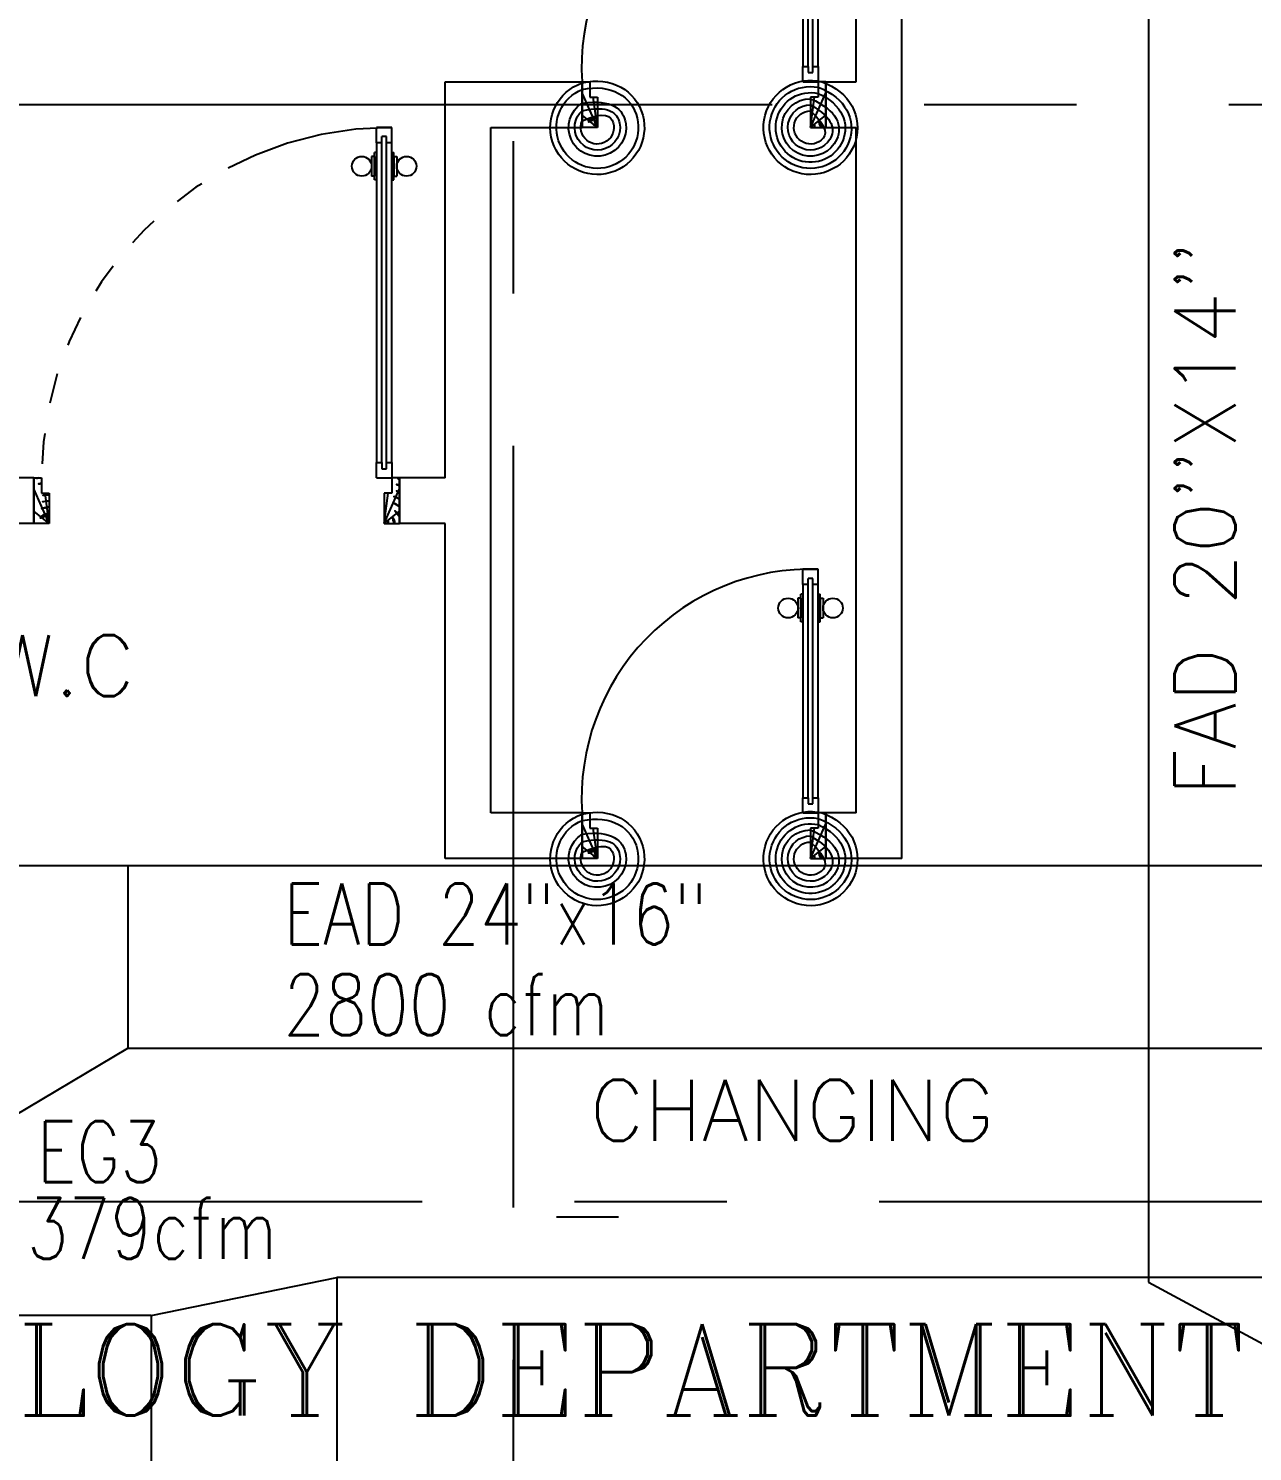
# Model space of a CAD drawing. Extents: x 417866230.2 to 417866327.8, y 43498045.5 to 43498135.4.
# Drawn here: x 417866251.004 to 417866255.023, y 43498110.301 to 43498114.972 of the extents above; entities that cross this region are included whole.
import ezdxf
from ezdxf.enums import TextEntityAlignment as Align

# ---------------------------------------------------------------- set-up
doc = ezdxf.new("R2010")
doc.units = 0
doc.header["$MEASUREMENT"] = 0
doc.linetypes.add('CENTERX2', pattern=[4, 2.5, -0.5, 0.5, -0.5])
doc.linetypes.add('HIDDEN', pattern=[0.375, 0.25, -0.125])
for name, color, linetype in [('AXES', 11, 'CENTERX2'), ('DOOR', 9, 'CONTINUOUS'), ('DUCT', 6, 'CONTINUOUS'), ('EXDUCT', 10, 'CONTINUOUS'), ('HAT', 12, 'CONTINUOUS'), ('RM-IND', 9, 'CONTINUOUS'), ('RM-NAME', 9, 'CONTINUOUS'), ('SCD', 2, 'CONTINUOUS'), ('WALL', 4, 'CONTINUOUS')]:
    doc.layers.add(name, color=color, linetype=linetype)
doc.styles.add('ROMANC', font='romanc', dxfattribs={"height": 0.1})
doc.styles.add('ROMANS', font='ROMANS.shx', dxfattribs={"width": 0.6})

# ---------------------------------------------------------------- blocks, each defined once
blk = doc.blocks.new('DOOR100')
at = {"layer": 'DOOR', "color": 7, "linetype": 'ByBlock'}
for p, q in [((-75.00000000011642, 1250), (-74.99999999959255, 1300.000000000029)), ((-75.00000000011642, 1300), (-25.00000000011642, 1300)), ((-25.00000000011642, 1300), (-75.00000000011642, 1300)), ((-58.00000000011642, 1250), (-58.00000000011642, 1270)), ((-42.00000000011642, 1270), (-58.00000000011642, 1270)), ((-42.00000000011642, 1250), (-42.00000000011642, 1270)), ((-25.00000000011642, 1250), (-25.00000000011642, 1300)), ((-82.20000000018626, 1127.642457221402), (-82.20000000018626, 1217.642457221402)), ((-75.00000000011642, 1217.642457221402), (-82.20000000018626, 1217.642457221402)), ((-58.00000000011642, 1250), (-75.00000000011642, 1250)), ((-25.00000000011642, 1250), (-42.00000000011642, 1250)), ((-25.00000000011642, 1217.642457221402), (-17.80000000004657, 1217.642457221402)), ((-17.80000000004657, 1127.642457221402), (-17.80000000004657, 1217.642457221402)), ((-91.20000000018626, 1205.042457221396), (-91.20000000018626, 1140.242457221408)), ((-82.20000000018626, 1205.042457221396), (-91.20000000018626, 1205.042457221396)), ((-82.20000000018626, 1205.042457221396), (-82.20000000018626, 1140.242457221408)), ((-17.80000000004657, 1205.042457221396), (-17.80000000004657, 1140.242457221408)), ((-17.80000000004657, 1205.042457221396), (-8.800000000046566, 1205.042457221396)), ((-8.800000000046566, 1205.042457221396), (-8.800000000046566, 1140.242457221408)), ((-82.20000000018626, 1140.242457221408), (-91.20000000018626, 1140.242457221408)), ((-75.00000000011642, 1127.642457221402), (-82.20000000018626, 1127.642457221402)), ((-25.00000000011642, 1127.642457221402), (-17.80000000004657, 1127.642457221402)), ((-17.80000000004657, 1140.242457221408), (-8.800000000046566, 1140.242457221408)), ((-75, 200), (-58, 200)), ((-75, 150), (-75, 200)), ((-58, 200), (-58, 180)), ((-42, 200), (-25, 200)), ((-42, 180), (-42, 200)), ((-25, 200), (-25, 150)), ((-1200, 0), (-1200, 150)), ((-1200, 150), (-1175, 150)), ((-1200, 150), (-1200, 0)), ((-1175, 150), (-1175, 100)), ((-75, 150), (-25, 150)), ((-58, 180), (-42, 180)), ((0, 150), (-25, 150)), ((-25, 150), (-25, 100)), ((0, 0), (0, 150)), ((0, 150), (0, 0)), ((-1150, 0), (-1200, 113.7099299924448)), ((-1175, 100), (-1150, 100)), ((-1150, 0), (-1163.357286043465, 100)), ((-1150, 100), (-1150, 0)), ((-50, 0), (0, 113.7099299924448)), ((-50, 100), (-50, 0)), ((-50, 0), (-36.64271395653486, 100)), ((-25, 100), (-50, 100)), ((-1150, 0), (-1200, 40.1457343158545)), ((-1150, 0), (-1200, 0)), ((-50, 0), (0, 40.1457343158545)), ((-50, 0), (0, 0))]:
    blk.add_line(p, q, dxfattribs=at)
at = {"layer": 'DOOR', "linetype": 'ByBlock'}
for p, q in [((-75.00000000011642, 1250), (-75, 200)), ((-58, 200), (-58.00000000011642, 1250)), ((-42, 200), (-42.00000000011642, 1250)), ((-25, 200), (-25.00000000011642, 1250))]:
    blk.add_line(p, q, dxfattribs=at)
at = {"layer": 'DOOR', "color": 7, "linetype": 'ByBlock'}
for centre in [(-123.5309442150756, 1172.642457221402), (23.53094421490096, 1172.642457221402)]:
    blk.add_circle(centre, 32.39999999998526, dxfattribs=at)
at = {"layer": 'DOOR', "linetype": 'HIDDEN', "ltscale": 0.5}
blk.add_arc((-24.99999999965075, 149.9999999994106), 1150.000000000618, 90, 179.9999999995831, dxfattribs=at)
at = {"layer": 'DOOR', "color": 7, "linetype": 'ByBlock'}
for centre, radius, start, end in [((-1150, 0), 154.4019578127773, 103.7142292212167, 108.8947114515936), ((-50, 0), 154.4019578127773, 71.10528854840643, 76.28577077878333), ((-1150, 0), 134.4019578127773, 100.7199763555959, 111.8401506085482), ((-1150, 0), 94.40195781277725, 90, 121.981811965689), ((-50, 0), 94.40195781277725, 58.01818803431096, 90), ((-50, 0), 134.4019578127773, 68.15984939145177, 79.28002364440412), ((-50, 0), 114.4019578127773, 64.0838418833441, 77.3774258719247), ((-1150, 0), 74.40195781277725, 90, 132.2235735847074), ((-1150, 0), 54.40195781277725, 90, 156.7926171089788), ((-50, 0), 74.40195781277725, 47.7764264152926, 90), ((-50, 0), 54.40195781277725, 23.20738289102122, 90), ((-1150, 0), 34.40195781277725, 90, 180), ((-1150, 0), 14.40195781277725, 90, 180), ((-50, 0), 34.40195781277725, 0, 90), ((-50, 0), 14.40195781277725, 0, 90)]:
    blk.add_arc(centre, radius, start, end, dxfattribs=at)
blk = doc.blocks.new('A$C49F1192B')
at = {"layer": 'DOOR', "color": 0, "linetype": 'ByBlock', "xscale": -1, "rotation": 270}
blk.add_blockref('DOOR100', (4.404137143865228e-05, 1200.000004766945), dxfattribs=at)
blk = doc.blocks.new('A$C09EF76E8')
at = {"layer": 'DOOR', "color": 0, "linetype": 'ByBlock'}
for p, q in [((776.5810479944921, 949.9998118262956), (726.5810479944921, 949.9998118262956)), ((726.5810479944921, 949.9998118262956), (776.5810479944921, 949.9998118262956)), ((726.5810479944921, 899.9998118262956), (726.581047995016, 949.9998118263247)), ((776.5810479944921, 899.9998118262956), (776.5810479944921, 949.9998118262956)), ((743.5810479944921, 899.9998118262956), (726.5810479944921, 899.9998118262956)), ((759.5810479944921, 919.9998118262956), (743.5810479944921, 919.9998118262956)), ((743.5810479944921, 899.9998118262956), (743.5810479944921, 919.9998118262956)), ((759.5810479945212, 899.9998118262956), (759.5810479945212, 919.9998118262956)), ((776.5810479944921, 899.9998118262956), (759.5810479945212, 899.9998118262956)), ((719.3810479944514, 855.0422690476917), (710.3810479944514, 855.0422690476917)), ((710.3810479944514, 855.0422690476917), (710.3810479944514, 790.2422690477033)), ((726.5810479944921, 867.6422690476975), (719.3810479944514, 867.6422690476975)), ((719.3810479944514, 777.6422690476975), (719.3810479944514, 867.6422690476975)), ((719.3810479944514, 855.0422690476917), (719.3810479944514, 790.2422690477033)), ((776.5810479944921, 867.6422690476975), (783.7810479945329, 867.6422690476975)), ((783.7810479945329, 777.6422690476975), (783.7810479945329, 867.6422690476975)), ((783.7810479945329, 855.0422690476917), (792.7810479945329, 855.0422690476917)), ((783.7810479945329, 855.0422690476917), (783.7810479945329, 790.2422690477033)), ((792.7810479945329, 855.0422690476917), (792.7810479945329, 790.2422690477033)), ((719.3810479944514, 790.2422690477033), (710.3810479944514, 790.2422690477033)), ((726.5810479944921, 777.6422690476975), (719.3810479944514, 777.6422690476975)), ((776.5810479944921, 777.6422690476975), (783.7810479945329, 777.6422690476975)), ((783.7810479945329, 790.2422690477033), (792.7810479945329, 790.2422690477033)), ((726.5810479944921, 149.9998118262956), (726.5810479944921, 199.9998118262956)), ((726.5810479944921, 199.9998118262956), (743.5810479944921, 199.9998118262956)), ((743.5810479944921, 199.9998118262956), (743.5810479944921, 179.9998118262956)), ((759.5810479944921, 179.9998118262956), (759.5810479944921, 199.9998118262956)), ((759.5810479944921, 199.9998118262956), (776.5810479944921, 199.9998118262956)), ((776.5810479944921, 199.9998118262956), (776.5810479944921, 149.9998118262956)), ((1.58104799449211, -0.0001881737043731846), (1.58104799449211, 149.9998118262956)), ((1.58104799449211, 149.9998118262956), (26.58104799449211, 149.9998118262956)), ((1.58104799449211, 149.9998118262956), (1.58104799449211, -0.0001881737043731846)), ((26.58104799449211, 149.9998118262956), (26.58104799449211, 99.99981182629563)), ((726.5810479944921, 149.9998118262956), (776.5810479944921, 149.9998118262956)), ((743.5810479944921, 179.9998118262956), (759.5810479944921, 179.9998118262956)), ((776.5810479944921, 149.9998118262956), (776.5810479944921, 99.99981182629563)), ((801.5810479944921, 149.9998118262956), (776.5810479944921, 149.9998118262956)), ((801.5810479944921, 149.9998118262956), (801.5810479944921, -0.0001881737043731846)), ((26.58104799449211, 99.99981182629563), (51.58104799449211, 99.99981182629563)), ((51.58104799449211, 99.99981182629563), (51.58104799449211, -0.0001881737043731846)), ((776.5810479944921, 99.99981182629563), (751.5810479944921, 99.99981182629563)), ((751.5810479944921, 99.99981182629563), (751.5810479944921, -0.0001881737043731846)), ((51.58104799449211, -0.0001881737043731846), (1.58104799449211, -0.0001881737043731846)), ((751.5810479944921, -0.0001881737043731846), (801.5810479944921, -0.0001881737043731846))]:
    blk.add_line(p, q, dxfattribs=at)
at = {"layer": 'DOOR', "linetype": 'ByBlock'}
for p, q in [((726.5810479944921, 899.9998118262956), (726.5810479944921, 199.9998118262956)), ((743.5810479944921, 199.9998118262956), (743.5810479944921, 899.9998118262956)), ((759.5810479944921, 199.9998118262956), (759.5810479945212, 899.9998118262956)), ((776.5810479944921, 199.9998118262956), (776.5810479944921, 899.9998118262956)), ((801.5810479944921, -0.0001881737043731846), (801.5810479944921, 149.9998118262956))]:
    blk.add_line(p, q, dxfattribs=at)
at = {"layer": 'DOOR', "color": 9, "linetype": 'ByBlock'}
for p, q in [((51.58104799449211, -0.0001881737043731846), (1.58104799449211, 113.7097418187404)), ((51.58104799449211, -0.0001881737043731846), (38.22376195099787, 99.99981182629563)), ((751.5810479944921, -0.0001881737043731846), (801.5810479944921, 113.7097418187404)), ((751.5810479944921, -0.0001881737043731846), (764.9383340379864, 99.99981182629563)), ((51.58104799449211, -0.0001881737043731846), (1.58104799449211, 40.14554614215012)), ((751.5810479944921, -0.0001881737043731846), (801.5810479944921, 40.14554614215012))]:
    blk.add_line(p, q, dxfattribs=at)
at = {"layer": 'DOOR', "color": 0, "linetype": 'ByBlock'}
for centre in [(678.0501037795339, 822.6422690476975), (825.1119922095104, 822.6422690476975)]:
    blk.add_circle(centre, 32.39999999998526, dxfattribs=at)
at = {"layer": 'DOOR', "linetype": 'HIDDEN', "ltscale": 0.5}
blk.add_arc((751.5810479944912, 198.8279368262956), 751.587776504524, 88.09382376498787, 183.7249371334104, dxfattribs=at)
at = {"layer": 'DOOR', "color": 9, "linetype": 'ByBlock'}
for centre, radius, start, end in [((51.58104799449211, -0.0001881737043731846), 154.4019578127773, 103.7142292224513, 108.894711450708), ((751.5810479944921, -0.0001881737043731846), 154.4019578127773, 71.10528854929191, 76.28577077754866), ((51.58104799449211, -0.0001881737043731846), 134.4019578127773, 100.7199763548406, 111.8401506069695), ((51.58104799449211, -0.0001881737043731846), 94.40195781277725, 89.99999999999999, 121.9818119669171), ((751.5810479944921, -0.0001881737043731846), 94.40195781277725, 58.01818803308286, 89.99999999999999), ((751.5810479944921, -0.0001881737043731846), 134.4019578127773, 68.15984939303054, 79.28002364515936), ((751.5810479944921, -0.0001881737043731846), 114.4019578127773, 64.08384188206205, 77.37742587129131), ((51.58104799449211, -0.0001881737043731846), 74.40195781277725, 89.99999999999999, 132.223573583169), ((51.58104799449211, -0.0001881737043731846), 54.40195781277725, 89.99999999999999, 156.7926171080232), ((751.5810479944921, -0.0001881737043731846), 74.40195781277725, 47.77642641683099, 89.99999999999999), ((751.5810479944921, -0.0001881737043731846), 54.40195781277725, 23.20738289197682, 89.99999999999999), ((51.58104799449211, -0.0001881737043731846), 34.40195781277725, 89.99999999999999, 180), ((51.58104799449211, -0.0001881737043731846), 14.40195781277725, 89.99999999999999, 180), ((751.5810479944921, -0.0001881737043731846), 34.40195781277725, 0, 89.99999999999999), ((751.5810479944921, -0.0001881737043731846), 14.40195781277725, 0, 89.99999999999999)]:
    blk.add_arc(centre, radius, start, end, dxfattribs=at)
blk = doc.blocks.new('RM1')
at = {"layer": 'RM-NAME', "style": 'ROMANS'}
for tag, p in [('ROOMNAME1', (0, 323.8095238059759)), ('ROOMNAME2', (0, 0))]:
    blk.add_attdef(tag, text='', height=200, dxfattribs=at).set_placement(p, align=Align.MIDDLE)

msp = doc.modelspace()

# ---------------------------------------------------------------- linework, layer by layer
at = {"layer": 'AXES'}
for p, q in [((417866252.5968633, 43498063.10208099), (417866252.5968633, 43498121.92208099)), ((417866230.9454184, 43498114.72208098), (417866300.0368633, 43498114.72208098)), ((417866241.7968633, 43498111.12208098), (417866300.0368633, 43498111.12208098))]:
    msp.add_line(p, q, dxfattribs=at)
at = {"layer": 'DUCT'}
for p, q in [((417866254.6819024, 43498116.75739291), (417866254.6819024, 43498110.85698861)), ((417866251.406968, 43498110.74765044), (417866252.0161164, 43498110.87265044)), ((417866259.5211831, 43498110.87265044), (417866252.0161164, 43498110.87265044)), ((417866252.0161164, 43498110.87265044), (417866252.0161164, 43498110.12265044)), ((417866254.6819024, 43498110.85698861), (417866255.0996027, 43498110.63164268)), ((417866251.406968, 43498110.74765044), (417866247.1709822, 43498110.74765044)), ((417866251.406968, 43498110.74765044), (417866251.406968, 43498110.24765044))]:
    msp.add_line(p, q, dxfattribs=at)
at = {"layer": 'EXDUCT', "linetype": 'Continuous'}
for p, q in [((417866250.9098486, 43498112.2249515), (417866251.329641, 43498112.2249515)), ((417866251.329641, 43498112.2249515), (417866261.4970962, 43498112.2249515)), ((417866251.329641, 43498112.2249515), (417866251.3296411, 43498111.6249515)), ((417866250.9098486, 43498111.3749515), (417866251.329641, 43498111.6249515)), ((417866251.3296411, 43498111.6249515), (417866259.0189447, 43498111.6249515))]:
    msp.add_line(p, q, dxfattribs=at)
at = {"layer": 'RM-IND'}
msp.add_line((417866252.7373067, 43498111.07114257), (417866252.9407692, 43498111.07114257), dxfattribs=at)
at = {"layer": 'WALL'}
for p, q in [((417866253.7218633, 43498114.79708099), (417866253.7218633, 43498117.39708003)), ((417866253.8718632, 43498112.24708098), (417866253.8718632, 43498117.04708099)), ((417866252.3718632, 43498113.49708098), (417866252.3718632, 43498114.79708099)), ((417866252.3718632, 43498114.79708099), (417866252.8218632, 43498114.79708099)), ((417866252.8218632, 43498114.79708099), (417866252.8218642, 43498114.64708099)), ((417866253.6218632, 43498114.79708099), (417866253.6218642, 43498114.64708099)), ((417866253.6218632, 43498114.79708099), (417866253.7218633, 43498114.79708099)), ((417866252.5218632, 43498114.64708099), (417866252.8218642, 43498114.64708099)), ((417866252.5218632, 43498112.39708099), (417866252.5218632, 43498114.64708099)), ((417866253.6218642, 43498114.64708099), (417866253.7218633, 43498114.64708099)), ((417866253.7218633, 43498112.39708099), (417866253.7218633, 43498114.64708099)), ((417866251.0218632, 43498113.49708098), (417866250.4468632, 43498113.49708098)), ((417866251.0218632, 43498113.49708098), (417866251.0218642, 43498113.34708098)), ((417866252.2218633, 43498113.49708098), (417866252.2218642, 43498113.34708098)), ((417866252.3718632, 43498113.49708098), (417866252.2218633, 43498113.49708098)), ((417866251.0218642, 43498113.34708098), (417866250.4468632, 43498113.34708098)), ((417866252.3718632, 43498113.34708098), (417866252.2218642, 43498113.34708098)), ((417866252.3718632, 43498112.24708098), (417866252.3718632, 43498113.34708098)), ((417866252.8218632, 43498112.39708099), (417866252.5218632, 43498112.39708099)), ((417866252.8218632, 43498112.39708099), (417866252.8218642, 43498112.24708098)), ((417866253.6218632, 43498112.39708099), (417866253.6218642, 43498112.24708098)), ((417866253.7218633, 43498112.39708099), (417866253.6218632, 43498112.39708099)), ((417866252.8218642, 43498112.24708098), (417866252.3718632, 43498112.24708098)), ((417866253.8718632, 43498112.24708098), (417866253.6218642, 43498112.24708098))]:
    msp.add_line(p, q, dxfattribs=at)

# ---------------------------------------------------------------- block references
at = {"layer": 'DOOR', "xscale": 0.001000000047497451, "yscale": 0.0009999999892897904, "zscale": 0.001}
for p in [(417866252.8202832, 43498114.64708117), (417866252.8202832, 43498112.24708118)]:
    msp.add_blockref('A$C09EF76E8', p, dxfattribs=at)
at = {"layer": 'DOOR', "xscale": -0.0009999999892897904, "yscale": 0.0009999999892897904, "zscale": 0.001, "rotation": 270}
msp.add_blockref('A$C49F1192B', (417866251.0218642, 43498113.34708094), dxfattribs=at)
at = {"layer": 'HAT'}
ref = msp.add_blockref('RM1', (417866251.1176016, 43498112.88077718), dxfattribs=dict(at, xscale=0.001000000047497451, yscale=0.0009999999892897904, zscale=0.001))
ref.add_attrib('ROOMNAME2', 'W.C', dxfattribs={"layer": 'RM-NAME', "height": 0.2, "style": 'ROMANS'}).set_placement((417866251.1176016, 43498112.88077718), align=Align.MIDDLE)
ref = msp.add_blockref('RM1', (417866253.5106601, 43498111.42114257), dxfattribs=dict(at, xscale=0.001000000047497451, yscale=0.0009999999892897904, zscale=0.001))
ref.add_attrib('ROOMNAME2', 'CHANGING', dxfattribs={"layer": 'RM-NAME', "height": 0.2, "style": 'ROMANS'}).set_placement((417866253.5106601, 43498111.42114257), align=Align.MIDDLE)

# ---------------------------------------------------------------- texts
at = {"layer": 'RM-NAME', "style": 'ROMANC'}
msp.add_text('RADIOLOGY DEPARTMENT', height=0.3, dxfattribs=at).set_placement((417866252.3612601, 43498110.56873023), align=Align.MIDDLE)
at = {"layer": 'SCD', "style": 'ROMANS'}
msp.add_text("FAD 20''X14''", height=0.2, rotation=90, dxfattribs=at).set_placement((417866254.9671095, 43498112.45129963))
at = {"layer": 'SCD', "style": 'ROMANS', "width": 0.8}
for s, p in [('EAD 24"x16"', (417866251.8411844, 43498111.96504183)), ('2800 cfm', (417866251.8411844, 43498111.66761402)), ('EG3', (417866251.0307589, 43498111.18518283)), ('379cfm', (417866250.9983796, 43498110.9333047))]:
    msp.add_text(s, height=0.2, dxfattribs=at).set_placement(p)

doc.saveas('drawing.dxf')
